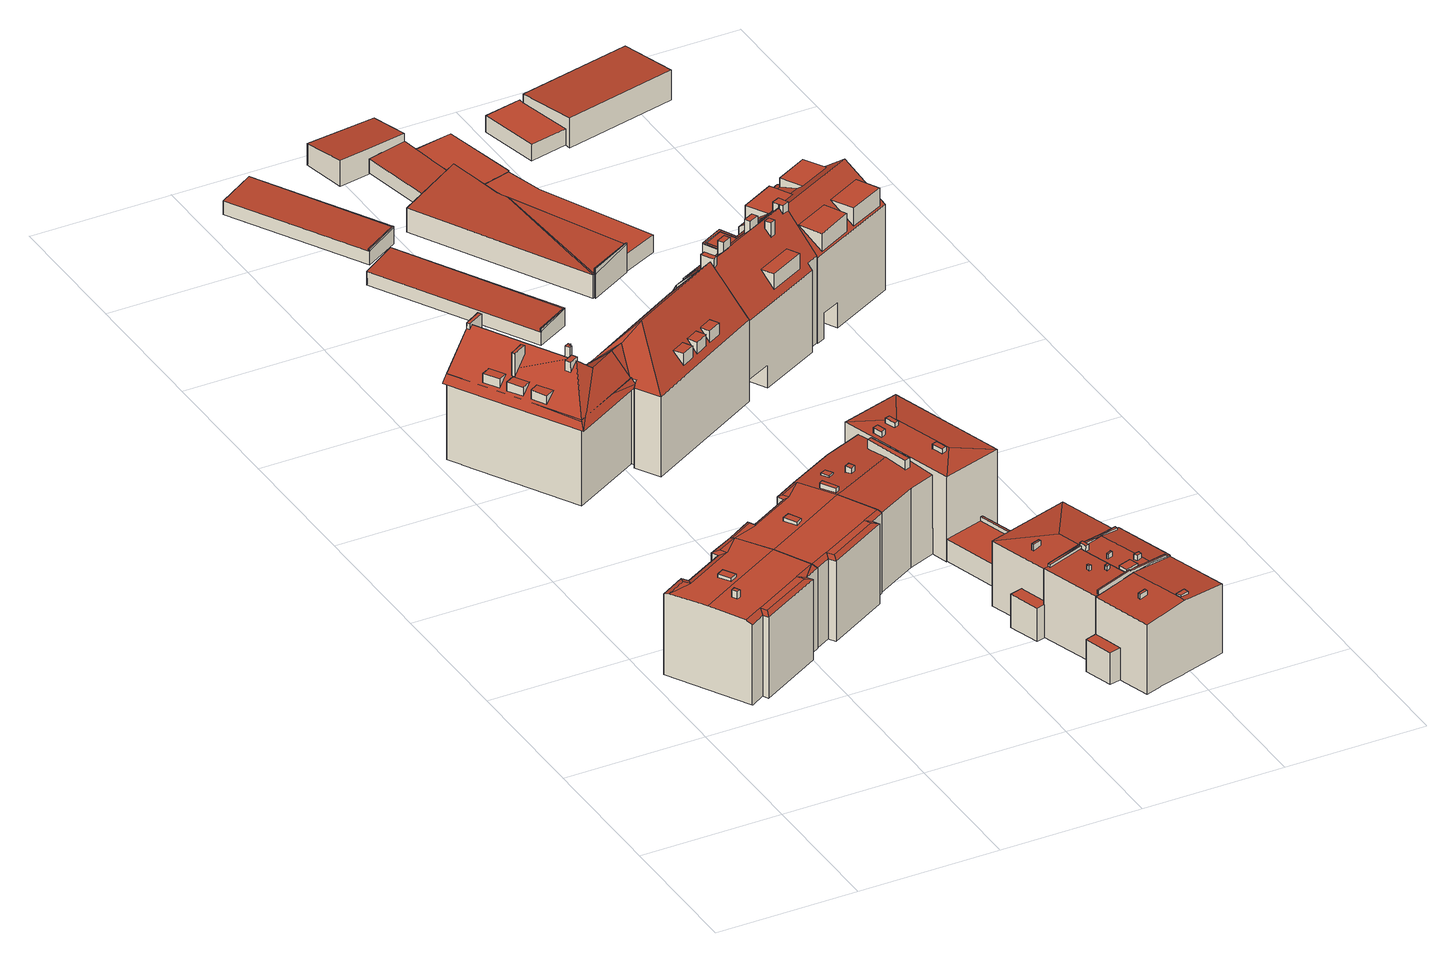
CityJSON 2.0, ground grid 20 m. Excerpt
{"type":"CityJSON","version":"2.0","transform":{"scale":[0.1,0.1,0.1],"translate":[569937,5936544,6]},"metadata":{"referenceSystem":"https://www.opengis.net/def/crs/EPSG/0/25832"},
"CityObjects":{
"building1":{"type":"Building","attributes":{"Grundfläche 2D":"199.108347","Grundhöhe NN":"8.230"},"children":["building1-1","building1-2"],"geometry":[{"type":"Solid","lod":"3","boundaries":[[[[0,1,2,3,4,5]],[[1,6,7,2]],[[6,8,9,7]],[[8,10,11,9]],[[12,13,10]],[[13,14,10]],[[14,11,10]],[[11,14,15,16,17,3,2]],[[18,19,20,21,22]],[[22,21,23]],[[20,24,23,21]],[[24,25,26,23]],[[25,27,28,26]],[[27,29,30,28]],[[31,17,16,15,22,23,26,30]],[[30,26,28]],[[9,11,2,7]],[[32,1,0,5,33,34]],[[6,1,32,35]],[[8,6,35,36]],[[10,8,36,37]],[[12,10,37,38]],[[19,18,22,15,14,13,12,38,39]],[[20,19,39,40]],[[24,20,40,41]],[[25,24,41,42]],[[29,27,43,44]],[[27,25,42,43]],[[5,4,3,17,31,30,29,44,33]],[[39,38,37,36,35,32,34,33,44,43,42,41,40]]]],"semantics":{"surfaces":[{"type":"RoofSurface"},{"type":"WallSurface"},{"type":"GroundSurface"}],"values":[[0,0,0,0,0,0,0,0,0,0,0,0,0,0,0,0,0,1,1,1,1,1,1,1,1,1,1,1,1,2]]}}]},
"building1-1":{"type":"BuildingInstallation","parents":["building1"],"geometry":[{"type":"MultiSurface","lod":"3","boundaries":[[[45,46,47,48]],[[48,47,49,50]],[[45,48,50,51]],[[46,45,51,52]],[[47,46,52,49]]],"semantics":{"surfaces":[{"type":"RoofSurface"},{"type":"WallSurface"}],"values":[0,1,1,1,1]}}]},
"building1-2":{"type":"BuildingInstallation","parents":["building1"],"geometry":[{"type":"MultiSurface","lod":"3","boundaries":[[[53,54,55,56]],[[56,55,57,58]],[[58,59,53,56]],[[59,60,54,53]],[[55,54,60,57]]],"semantics":{"surfaces":[{"type":"RoofSurface"},{"type":"WallSurface"}],"values":[0,1,1,1,1]}}]},
"building2":{"type":"Building","attributes":{"Grundfläche 2D":"217.876169","Grundhöhe NN":"8.072"},"children":["building2-1","building2-2","building2-3","building2-4","building2-5","building2-6","building2-7"],"geometry":[{"type":"Solid","lod":"3","boundaries":[[[[61,62,61,63]],[[64,65,66,67,68,69,70,71,72,62],[61,62,61,63]],[[73,74,75,76,77,78,79]],[[77,78,79,78]],[[80,81,82,79,78,77]],[[83,84,85,86,65,64,62,72,74,73,79]],[[87,74,72,71,70]],[[88,75,74,87,70,89,90,91]],[[85,92,73,93,94,95]],[[67,66,65,86,85,95,96]],[[97,98,71,99,100,67,96,101]],[[102,103,91,104,105,87,71,98]],[[106,107,108,109,81,80,77,76,75,88,91,103,110]],[[93,78,81,109,111,94]],[[97,101,96,95,94,111,109,108,107,106,110,103,102,98]],[[79,73,92,85,84,83]],[[100,68,67]],[[100,69,68]],[[99,71,70,69,100]],[[91,90,89,70,87,105,104]],[[71,87,70]],[[93,73,79,82,81,78]]]],"semantics":{"surfaces":[{"type":"RoofSurface"},{"type":"WallSurface"},{"type":"GroundSurface"}],"values":[[0,0,0,0,0,0,0,0,1,1,1,1,1,1,2,0,0,0,0,0,0,0]]}}]},
"building2-1":{"type":"BuildingInstallation","parents":["building2"],"geometry":[{"type":"MultiSurface","lod":"3","boundaries":[[[112,113,114,115,116,117]],[[118,119,115,114]],[[119,120,116,115]],[[120,121,117,116]],[[121,122,112,117]],[[122,123,113,112]],[[123,118,114,113]]],"semantics":{"surfaces":[{"type":"RoofSurface"},{"type":"WallSurface"}],"values":[0,1,1,1,1,1,1]}}]},
"building2-2":{"type":"BuildingInstallation","parents":["building2"],"geometry":[{"type":"MultiSurface","lod":"3","boundaries":[[[124,125,126,127,128,129,130,131]],[[132,133,126,125]],[[133,61,134,135,129,128,127,126]],[[135,136,130,129]],[[136,137,63,132,125,124,131,130]]],"semantics":{"surfaces":[{"type":"RoofSurface"},{"type":"WallSurface"}],"values":[0,1,1,1,1]}}]},
"building2-3":{"type":"BuildingInstallation","parents":["building2"],"geometry":[{"type":"MultiSurface","lod":"3","boundaries":[[[138,139,140,141,142,143]],[[144,145,142,141]],[[143,142,145]],[[146,147,144,141,140,139,138]]],"semantics":{"surfaces":[{"type":"RoofSurface"},{"type":"WallSurface"}],"values":[0,1,1,1]}}]},
"building2-4":{"type":"BuildingInstallation","parents":["building2"],"geometry":[{"type":"MultiSurface","lod":"3","boundaries":[[[148,149,150,151,152]],[[66,153,150,149]],[[153,64,154,152,151,150]],[[154,86,148,152]],[[65,66,149,148,86]]],"semantics":{"surfaces":[{"type":"RoofSurface"},{"type":"WallSurface"}],"values":[0,1,1,1,1]}}]},
"building2-5":{"type":"BuildingInstallation","parents":["building2"],"geometry":[{"type":"MultiSurface","lod":"3","boundaries":[[[155,156,157,158]],[[158,157,159,160]],[[158,160,155]],[[156,159,157]]],"semantics":{"surfaces":[{"type":"RoofSurface"},{"type":"WallSurface"}],"values":[0,1,1,1]}}]},
"building2-6":{"type":"BuildingInstallation","parents":["building2"],"geometry":[{"type":"MultiSurface","lod":"3","boundaries":[[[161,162,163,164]],[[162,161,165,166]],[[162,166,163]],[[164,165,161]]],"semantics":{"surfaces":[{"type":"RoofSurface"},{"type":"WallSurface"}],"values":[0,1,1,1]}}]},
"building2-7":{"type":"BuildingInstallation","parents":["building2"],"geometry":[{"type":"MultiSurface","lod":"3","boundaries":[[[167,168,169,170,171]],[[172,173,168,167]],[[72,174,169,168,173]],[[174,175,176,171,170,169]],[[171,176,62,172,167]]],"semantics":{"surfaces":[{"type":"RoofSurface"},{"type":"WallSurface"}],"values":[0,1,1,1,1]}}]},
"building3":{"type":"Building","attributes":{"Grundfläche 2D":"196.179752","Grundhöhe NN":"8.320"},"children":["building3-1"],"geometry":[{"type":"Solid","lod":"3","boundaries":[[[[19,177,178,179]],[[177,22,180,178]],[[15,181,182,183,184,185,180,22]],[[13,12,186,187]],[[186,188,189,187]],[[188,190,191,189]],[[190,192,193,191]],[[193,192,194,195,196]],[[13,187,193,196,182,181,15]],[[184,197,198,199]],[[184,199,185]],[[198,200,185,199]],[[200,201,180,185]],[[201,179,178,180]],[[191,193,187,189]],[[12,13,15,22,177,19,202,203]],[[186,12,203,204]],[[188,186,204,205]],[[190,188,205,206]],[[192,190,206,207]],[[194,192,207,208]],[[209,197,184,183,182,196,195,194,208,210]],[[198,197,209,211]],[[200,198,211,212]],[[201,200,212,213]],[[179,201,213,214]],[[19,179,214,202]],[[205,204,203,202,214,213,212,211,209,210,208,207,206]]]],"semantics":{"surfaces":[{"type":"RoofSurface"},{"type":"WallSurface"},{"type":"GroundSurface"}],"values":[[0,0,0,0,0,0,0,0,0,0,0,0,0,0,0,1,1,1,1,1,1,1,1,1,1,1,1,2]]}}]},
"building3-1":{"type":"BuildingInstallation","parents":["building3"],"geometry":[{"type":"MultiSurface","lod":"3","boundaries":[[[215,216,217,218]],[[218,217,219,220]],[[220,221,215,218]],[[221,222,216,215]],[[217,216,222,219]]],"semantics":{"surfaces":[{"type":"RoofSurface"},{"type":"WallSurface"}],"values":[0,1,1,1,1]}}]},
"building4":{"type":"Building","attributes":{"Grundfläche 2D":"230.475960","Grundhöhe NN":"8.128"},"children":["building4-1","building4-2","building4-3"],"geometry":[{"type":"Solid","lod":"3","boundaries":[[[[223,224,225,226,227]],[[228,229,230,231,232,223,227]],[[233,234,232]],[[232,234,223]],[[234,235,236,89,224,223]],[[75,234,233]],[[235,234,75]],[[237,238,229,228,227,226,239,240]],[[230,229,238,109]],[[108,241,236,235,75,233,232,231,230,109]],[[89,236,241,242]],[[224,89,242,243]],[[226,225,224,243,239]],[[238,237,240,239,243,242,241,108,109]]]],"semantics":{"surfaces":[{"type":"RoofSurface"},{"type":"WallSurface"},{"type":"GroundSurface"}],"values":[[0,0,0,0,0,0,0,1,1,1,1,1,1,2]]}}]},
"building4-1":{"type":"BuildingInstallation","parents":["building4"],"geometry":[{"type":"MultiSurface","lod":"3","boundaries":[[[244,245,246,247]],[[248,245,244,249,250]],[[246,245,248,251]],[[244,247,249]]],"semantics":{"surfaces":[{"type":"RoofSurface"},{"type":"WallSurface"}],"values":[0,1,1,1]}}]},
"building4-2":{"type":"BuildingInstallation","parents":["building4"],"geometry":[{"type":"MultiSurface","lod":"3","boundaries":[[[252,253,254,255,256]],[[257,254,253,252,258,259]],[[255,254,257]],[[258,252,256]]],"semantics":{"surfaces":[{"type":"RoofSurface"},{"type":"WallSurface"}],"values":[0,1,1,1]}}]},
"building4-3":{"type":"BuildingInstallation","parents":["building4"],"geometry":[{"type":"MultiSurface","lod":"3","boundaries":[[[260,261,262,263]],[[261,260,264,265]],[[265,262,261]],[[260,263,264]]],"semantics":{"surfaces":[{"type":"RoofSurface"},{"type":"WallSurface"}],"values":[0,1,1,1]}}]},
"building5":{"type":"Building","attributes":{"Grundfläche 2D":"314.727362","Grundhöhe NN":"8.386"},"children":["building5-1","building5-2","building5-3","building5-4","building5-5","building5-6","building5-7"],"geometry":[{"type":"Solid","lod":"3","boundaries":[[[[266,267,268,269]],[[266,269,270]],[[271,268,267]],[[271,270,269,268]],[[272,182,273,274,275,276,277,278,197]],[[279,280,281,282,276,275,274,273,182]],[[276,282,283,284,267,266,285,286,277]],[[271,267,284,287]],[[270,271,287,288]],[[266,270,288,285]],[[278,277,286,289]],[[197,278,289,290]],[[280,279,182,272,197,290,291]],[[282,281,292,283]],[[281,280,291,292]],[[284,283,292,291,290,289,286,285,288,287]]]],"semantics":{"surfaces":[{"type":"RoofSurface"},{"type":"WallSurface"},{"type":"GroundSurface"}],"values":[[0,0,0,0,0,0,1,1,1,1,1,1,1,1,1,2]]}}]},
"building5-1":{"type":"BuildingInstallation","parents":["building5"],"geometry":[{"type":"MultiSurface","lod":"3","boundaries":[[[293,294,295,296]],[[297,298,296,295]],[[293,296,298,299]],[[299,300,294,293]],[[295,294,300,297]]],"semantics":{"surfaces":[{"type":"RoofSurface"},{"type":"WallSurface"}],"values":[0,1,1,1,1]}}]},
"building5-2":{"type":"BuildingInstallation","parents":["building5"],"geometry":[{"type":"MultiSurface","lod":"3","boundaries":[[[301,302,303,304]],[[304,303,305,306]],[[306,307,301,304]],[[302,301,307,308]],[[302,308,305,303]]],"semantics":{"surfaces":[{"type":"RoofSurface"},{"type":"WallSurface"}],"values":[0,1,1,1,1]}}]},
"building5-3":{"type":"BuildingInstallation","parents":["building5"],"geometry":[{"type":"MultiSurface","lod":"3","boundaries":[[[309,310,311,312]],[[312,311,313,314]],[[309,312,314,315]],[[309,315,316,310]],[[311,310,316,313]]],"semantics":{"surfaces":[{"type":"RoofSurface"},{"type":"WallSurface"}],"values":[0,1,1,1,1]}}]},
"building5-4":{"type":"BuildingInstallation","parents":["building5"],"geometry":[{"type":"MultiSurface","lod":"3","boundaries":[[[317,318,319,320]],[[318,317,321,322]],[[323,319,318,322]],[[323,324,320,319]],[[324,321,317,320]]],"semantics":{"surfaces":[{"type":"RoofSurface"},{"type":"WallSurface"}],"values":[0,1,1,1,1]}}]},
"building5-5":{"type":"BuildingInstallation","parents":["building5"],"geometry":[{"type":"MultiSurface","lod":"3","boundaries":[[[325,326,327,328]],[[328,327,329,330]],[[330,331,325,328]],[[331,332,326,325]],[[327,326,332,329]]],"semantics":{"surfaces":[{"type":"RoofSurface"},{"type":"WallSurface"}],"values":[0,1,1,1,1]}}]},
"building5-6":{"type":"BuildingInstallation","parents":["building5"],"geometry":[{"type":"MultiSurface","lod":"3","boundaries":[[[333,334,335,336]],[[274,337,338,334,333,339,340]],[[338,341,335,334]],[[335,341,342,275,343,344,336]],[[344,339,333,336]]],"semantics":{"surfaces":[{"type":"RoofSurface"},{"type":"WallSurface"}],"values":[0,1,1,1,1]}}]},
"building5-7":{"type":"BuildingInstallation","parents":["building5"],"geometry":[{"type":"MultiSurface","lod":"3","boundaries":[[[345,346,347,348]],[[348,347,349,350]],[[345,348,350,351]],[[346,345,351,352]],[[347,346,352,349]]],"semantics":{"surfaces":[{"type":"RoofSurface"},{"type":"WallSurface"}],"values":[0,1,1,1,1]}}]},
"building6":{"type":"Building","attributes":{"Grundfläche 2D":"126.918345","Grundhöhe NN":"7.244"},"children":["building6-1"],"geometry":[{"type":"Solid","lod":"3","boundaries":[[[[353,354,355]],[[355,356,357,358,359,353]],[[360,361,356,355]],[[361,362,363,358,357,356]],[[363,364,359,358]],[[364,365,353,359]],[[365,366,354,353]],[[366,360,355,354]],[[365,364,363,362,361,360,366]]]],"semantics":{"surfaces":[{"type":"RoofSurface"},{"type":"WallSurface"},{"type":"GroundSurface"}],"values":[[0,0,1,1,1,1,1,1,2]]}}]},
"building6-1":{"type":"BuildingInstallation","parents":["building6"],"geometry":[{"type":"MultiSurface","lod":"3","boundaries":[[[367,368,369,370]],[[370,369,359,353]],[[367,370,353,357]],[[368,367,357,358]],[[369,368,358,359]]],"semantics":{"surfaces":[{"type":"RoofSurface"},{"type":"WallSurface"}],"values":[0,1,1,1,1]}}]},
"building7":{"type":"Building","attributes":{"Grundfläche 2D":"141.626308","Grundhöhe NN":"7.443"},"children":["building7-1"],"geometry":[{"type":"Solid","lod":"3","boundaries":[[[[371,372,373]],[[374,371,375,376]],[[376,377,378,372,371,374]],[[371,373,379,380]],[[375,371,380,381]],[[376,375,381,382]],[[377,376,382,383]],[[372,378,377,383,384]],[[373,372,384,379]],[[383,382,381,380,379,384]]]],"semantics":{"surfaces":[{"type":"RoofSurface"},{"type":"WallSurface"},{"type":"GroundSurface"}],"values":[[0,0,0,1,1,1,1,1,1,2]]}}]},
"building7-1":{"type":"BuildingInstallation","parents":["building7"],"geometry":[{"type":"MultiSurface","lod":"3","boundaries":[[[373,371,374,385,386]],[[374,371,373,371]],[[385,374,378]],[[386,385,378,372]],[[386,372,373]]],"semantics":{"surfaces":[{"type":"RoofSurface"},{"type":"WallSurface"}],"values":[0,1,1,1,1]}}]},
"building8":{"type":"Building","attributes":{"Grundfläche 2D":"129.886940","Grundhöhe NN":"8.910"},"children":["building8-1","building8-2"],"geometry":[{"type":"Solid","lod":"3","boundaries":[[[[387,388,389,390,391,392,393,394,395,396,397]],[[393,392,391,398,399,400,401,402,403,404]],[[405,406,407,408]],[[409,410,411,412]],[[413,414,408,407]],[[414,415,405,408]],[[415,416,406,405]],[[416,413,407,406]],[[417,418,419,420,421,422,402,401,400,399,398,391,390,389,388,387,423,424]],[[425,404,403,402,422,414,413]],[[426,427,411,397,396,395,394,393,404,425,428]],[[387,397,411,427,429,423]],[[427,430,412,411]],[[430,431,409,412]],[[431,429,410,409]],[[429,427,411,410]],[[421,420,419,418,417,424,423,429,431,430,427,426,428,425,413,416,415,414,422]]]],"semantics":{"surfaces":[{"type":"RoofSurface"},{"type":"WallSurface"},{"type":"GroundSurface"}],"values":[[0,0,0,0,1,1,1,1,1,1,1,1,1,1,1,1,2]]}}]},
"building8-1":{"type":"BuildingInstallation","parents":["building8"],"geometry":[{"type":"MultiSurface","lod":"3","boundaries":[[[432,433,434,435]],[[435,434,436,437]],[[437,438,432,435]],[[433,432,438,439]],[[439,436,434,433]]],"semantics":{"surfaces":[{"type":"RoofSurface"},{"type":"WallSurface"}],"values":[0,1,1,1,1]}}]},
"building8-2":{"type":"BuildingInstallation","parents":["building8"],"geometry":[{"type":"MultiSurface","lod":"3","boundaries":[[[440,441,442,443]],[[443,442,444,445]],[[440,443,445,446]],[[441,440,446,447]],[[447,444,442,441]]],"semantics":{"surfaces":[{"type":"RoofSurface"},{"type":"WallSurface"}],"values":[0,1,1,1,1]}}]},
"building9":{"type":"Building","attributes":{"Grundfläche 2D":"129.838602","Grundhöhe NN":"9.033"},"children":["building9-1"],"geometry":[{"type":"MultiSurface","lod":"3","boundaries":[[[448,449,450,451,452,453]],[[451,454,455,452]],[[453,452,455]],[[456,457,458,459]],[[460,461,462,454,451,450,449,448,463,464]],[[455,454,462,465]],[[453,455,465,466]],[[463,448,453,466,467]],[[467,459,458,468,464]],[[469,456,459,467]],[[457,456,469,470]],[[458,457,470,468]],[[465,462,461,460,464,468,470,469,467,466]]],"semantics":{"surfaces":[{"type":"RoofSurface"},{"type":"WallSurface"},{"type":"GroundSurface"}],"values":[0,0,0,0,1,1,1,1,1,1,1,1,2]}}]},
"building9-1":{"type":"BuildingInstallation","parents":["building9"],"geometry":[{"type":"MultiSurface","lod":"3","boundaries":[[[471,472,473,474]],[[474,473,475,476]],[[471,474,476,477]],[[472,471,477,478]],[[473,472,478,475]]],"semantics":{"surfaces":[{"type":"RoofSurface"},{"type":"WallSurface"}],"values":[0,1,1,1,1]}}]},
"building10":{"type":"Building","attributes":{"Grundfläche 2D":"120.596644","Grundhöhe NN":"9.138"},"children":["building10-1","building10-2","building10-3","building10-4","building10-5","building10-6","building10-7","building10-8"],"geometry":[{"type":"Solid","lod":"3","boundaries":[[[[479,480,479,481]],[[482,483,484,485,480,486,487,488,489,490,491,492,493,494,495,496],[479,481,479,480]],[[497,498,499,483,482,496,495,500,501]],[[502,503,504,505]],[[506,507,501,500,495,494,493,492,491,490,508,509]],[[503,510,511,498,497,501,507,512,504]],[[513,514,515,516,488,487,486,480,485,484,483,499,498,511,517]],[[490,489,488,516,508]],[[512,518,505,504]],[[502,505,518,519]],[[519,510,503,502]],[[507,506,509,508,516,515,514,513,517,511,510,519,518,512]]]],"semantics":{"surfaces":[{"type":"RoofSurface"},{"type":"WallSurface"},{"type":"GroundSurface"}],"values":[[0,0,0,0,1,1,1,1,1,1,1,2]]}}]},
"building10-1":{"type":"BuildingInstallation","parents":["building10"],"geometry":[{"type":"MultiSurface","lod":"3","boundaries":[[[520,521,522,523,524]],[[525,526,522,521]],[[526,527,528,524,523,522]],[[528,529,520,524]],[[521,520,529,525]]],"semantics":{"surfaces":[{"type":"RoofSurface"},{"type":"WallSurface"}],"values":[0,1,1,1,1]}}]},
"building10-2":{"type":"BuildingInstallation","parents":["building10"],"geometry":[{"type":"MultiSurface","lod":"3","boundaries":[[[530,531,532]],[[531,533,532]],[[534,531,530]],[[531,535,536,533]],[[537,536,535,538,539,482]],[[482,540,541,483,537]],[[542,541,540]],[[486,543,530,532]],[[534,530,543,544]],[[545,542,540,482,539,538,546,482]],[[545,499,541,542]],[[483,541,499]],[[537,483,484,485,480,486,532,533,536]]],"semantics":{"surfaces":[{"type":"RoofSurface"},{"type":"WallSurface"}],"values":[0,0,0,0,0,0,0,1,1,1,1,1,1]}}]},
"building10-3":{"type":"BuildingInstallation","parents":["building10"],"geometry":[{"type":"MultiSurface","lod":"3","boundaries":[[[547,548,549,550]],[[548,551,552,553,554,555,556,557,558,549]],[[552,551,548,547,491,492,493,494,495,500,553]],[[555,554,553,500,559,560]],[[561,562,481,563,550,549,558,557,556,555,560,496]],[[563,491,547,550]]],"semantics":{"surfaces":[{"type":"RoofSurface"},{"type":"WallSurface"}],"values":[0,0,1,1,1,1]}}]},
"building10-4":{"type":"BuildingInstallation","parents":["building10"],"geometry":[{"type":"MultiSurface","lod":"3","boundaries":[[[564,565,566,567]],[[567,566,531,534,544,479]],[[564,567,479,568]],[[564,568,546,538,535,565]],[[535,531,566,565]]],"semantics":{"surfaces":[{"type":"RoofSurface"},{"type":"WallSurface"}],"values":[0,1,1,1,1]}}]},
"building10-5":{"type":"BuildingInstallation","parents":["building10"],"geometry":[{"type":"MultiSurface","lod":"3","boundaries":[[[569,570,571,572]],[[572,571,573,574]],[[572,574,575,569]],[[575,576,570,569]],[[576,573,571,570]]],"semantics":{"surfaces":[{"type":"RoofSurface"},{"type":"WallSurface"}],"values":[0,1,1,1,1]}}]},
"building10-6":{"type":"BuildingInstallation","parents":["building10"],"geometry":[{"type":"MultiSurface","lod":"3","boundaries":[[[577,578,579,580]],[[580,579,581,582]],[[577,580,582,583]],[[578,577,583,584]],[[579,578,584,581]]],"semantics":{"surfaces":[{"type":"RoofSurface"},{"type":"WallSurface"}],"values":[0,1,1,1,1]}}]},
"building10-7":{"type":"BuildingInstallation","parents":["building10"],"geometry":[{"type":"MultiSurface","lod":"3","boundaries":[[[585,586,587,588,589,590]],[[586,585,591,592]],[[593,588,587,586,592,594]],[[589,588,593,595]],[[591,585,590,589,595,596]]],"semantics":{"surfaces":[{"type":"RoofSurface"},{"type":"WallSurface"}],"values":[0,1,1,1,1]}}]},
"building10-8":{"type":"BuildingInstallation","parents":["building10"],"geometry":[{"type":"MultiSurface","lod":"3","boundaries":[[[597,598,599,600]],[[600,599,601,602]],[[597,600,602,603]],[[598,597,603,604]],[[599,598,604,601]]],"semantics":{"surfaces":[{"type":"RoofSurface"},{"type":"WallSurface"}],"values":[0,1,1,1,1]}}]},
"building11":{"type":"Building","attributes":{"Grundfläche 2D":"53.086682","Grundhöhe NN":"8.548"},"children":["building11-1"],"geometry":[{"type":"Solid","lod":"3","boundaries":[[[[605,606,607,608,609,610]],[[606,605,610,611,612]],[[607,606,612,613]],[[608,607,613,614]],[[610,609,608,614,611]],[[612,611,614,613]]]],"semantics":{"surfaces":[{"type":"RoofSurface"},{"type":"WallSurface"},{"type":"GroundSurface"}],"values":[[0,1,1,1,1,2]]}}]},
"building11-1":{"type":"BuildingInstallation","parents":["building11"],"geometry":[{"type":"MultiSurface","lod":"3","boundaries":[[[615,616,617,618,619,620]],[[619,618,609,621]],[[620,619,621,605]],[[615,620,605,606]],[[616,615,606,607]],[[617,616,607,608]],[[618,617,608,609]]],"semantics":{"surfaces":[{"type":"RoofSurface"},{"type":"WallSurface"}],"values":[0,1,1,1,1,1,1]}}]},
"building12":{"type":"Building","attributes":{"Grundfläche 2D":"6.287013","Grundhöhe NN":"8.548"},"geometry":[{"type":"Solid","lod":"3","boundaries":[[[[622,623,624,625]],[[626,627,625,624]],[[627,628,622,625]],[[628,629,623,622]],[[629,626,624,623]],[[629,628,627,626]]]],"semantics":{"surfaces":[{"type":"RoofSurface"},{"type":"WallSurface"},{"type":"GroundSurface"}],"values":[[0,1,1,1,1,2]]}}]},
"building13":{"type":"Building","attributes":{"Grundfläche 2D":"61.661011","Grundhöhe NN":"6.992"},"geometry":[{"type":"Solid","lod":"3","boundaries":[[[[630,631,632,633,634]],[[634,633,632,635,636]],[[630,634,636,637]],[[631,630,637,638]],[[632,631,638,635]],[[636,635,638,637]]]],"semantics":{"surfaces":[{"type":"RoofSurface"},{"type":"WallSurface"},{"type":"GroundSurface"}],"values":[[0,1,1,1,1,2]]}}]},
"building14":{"type":"Building","attributes":{"Grundfläche 2D":"356.065741","Grundhöhe NN":"7.167"},"children":["building14-1"],"geometry":[{"type":"Solid","lod":"3","boundaries":[[[[639,640,641]],[[640,642,643,644,645,641]],[[640,639,646,647,648]],[[649,650,651,652,653,654]],[[655,656,657,650,649,658,659]],[[639,641,660,661]],[[646,639,661,662]],[[647,646,662,663]],[[648,647,663,664]],[[642,640,648,664,665]],[[643,642,665,666]],[[658,644,643,666,667,659]],[[668,645,644,658,654,653,669]],[[641,645,668,660]],[[652,651,670,671]],[[653,652,671,669]],[[670,651,650,649,650,672]],[[656,655,659,667,673]],[[657,656,673,674]],[[650,657,674,672]],[[654,658,649]],[[673,667,666,665,664,663,662,661,660,668,669,671,670,672,674]]]],"semantics":{"surfaces":[{"type":"RoofSurface"},{"type":"WallSurface"},{"type":"GroundSurface"}],"values":[[0,0,0,0,0,1,1,1,1,1,1,1,1,1,1,1,1,1,1,1,1,2]]}}]},
"building14-1":{"type":"BuildingInstallation","parents":["building14"],"geometry":[{"type":"MultiSurface","lod":"3","boundaries":[[[675,676,677,678]],[[678,677,646,647]],[[675,678,647,648]],[[676,675,648,639]],[[677,676,639,646]]],"semantics":{"surfaces":[{"type":"RoofSurface"},{"type":"WallSurface"}],"values":[0,1,1,1,1]}}]},
"building15":{"type":"Building","attributes":{"Grundfläche 2D":"145.846960","Grundhöhe NN":"7.863"},"children":["building15-1","building15-2","building15-3","building15-4","building15-5","building15-6"],"geometry":[{"type":"MultiSurface","lod":"3","boundaries":[[[679,680,681,682]],[[683,684,685,686]],[[687,688,689]],[[690,691,692,687,689,688,689,693,694,695,696,697,698,699],[681,700,701,682]],[[702,703,704,688,705,706,707]],[[708,709,710,711,695,694,693,703,684,683,712,713,714]],[[715,711,716]],[[717,695,711,715]],[[704,693,689,688]],[[693,704,703]],[[718,716,711,719]],[[715,697,696,717]],[[696,695,717]],[[711,710,719]],[[680,679,701,700]],[[681,680,700]],[[679,682,701]],[[713,712,720]],[[702,721,722,723,703]],[[722,721,713,720]],[[724,725,690,699,726,727]],[[691,690,725,728]],[[692,691,728,729]],[[730,731,707,706,705,688,687,692,729,732]],[[702,707,731,733]],[[721,702,733,734]],[[735,714,713,721,734,736]],[[708,714,735,737]],[[709,708,737,738,739,740]],[[741,719,710,709,740]],[[742,743,744,718,719,741]],[[716,718,744,745]],[[746,747,748,726,699,698,697,715,716,745,749]],[[743,742,748,747]],[[739,738,724,727]],[[749,745,744,743,747,746]],[[736,734,733,731,730,732,729,728,725,724,738,737,735]],[[748,742,741,740,739,727,726]]],"semantics":{"surfaces":[{"type":"RoofSurface"},{"type":"WallSurface"},{"type":"GroundSurface"},{"type":"OuterCeilingSurface"}],"values":[0,0,0,0,0,0,0,0,0,0,0,0,0,1,1,1,1,1,1,1,1,1,1,1,1,1,1,1,1,1,1,1,1,1,1,2,2,3]}}]},
"building15-1":{"type":"BuildingInstallation","parents":["building15"],"geometry":[{"type":"MultiSurface","lod":"3","boundaries":[[[750,751,752,753]],[[753,752,754,755]],[[750,753,755,756]],[[751,750,756,757]],[[752,751,757,754]]],"semantics":{"surfaces":[{"type":"RoofSurface"},{"type":"WallSurface"}],"values":[0,1,1,1,1]}}]},
"building15-2":{"type":"BuildingInstallation","parents":["building15"],"geometry":[{"type":"MultiSurface","lod":"3","boundaries":[[[758,759,760,761,762,763]],[[715,697,698,761,760,759]],[[698,764,762,761]],[[717,765,758,763,762,764,696]],[[765,715,759,758]]],"semantics":{"surfaces":[{"type":"RoofSurface"},{"type":"WallSurface"}],"values":[0,1,1,1,1]}}]},
"building15-3":{"type":"BuildingInstallation","parents":["building15"],"geometry":[{"type":"MultiSurface","lod":"3","boundaries":[[[766,767,768,769]],[[769,768,770,771]],[[766,769,771,772]],[[767,766,772,773]],[[768,767,773,770]]],"semantics":{"surfaces":[{"type":"RoofSurface"},{"type":"WallSurface"}],"values":[0,1,1,1,1]}}]},
"building15-4":{"type":"BuildingInstallation","parents":["building15"],"geometry":[{"type":"MultiSurface","lod":"3","boundaries":[[[774,775,776,777,778,779,780,781,782]],[[720,712,782,781]],[[774,683,686,775]],[[776,775,686,685]],[[776,685,684,777]],[[722,780,779,778,703,723]],[[722,720,781,780]]],"semantics":{"surfaces":[{"type":"RoofSurface"},{"type":"WallSurface"}],"values":[0,1,1,1,1,1,1]}}]},
"building15-5":{"type":"BuildingInstallation","parents":["building15"],"geometry":[{"type":"MultiSurface","lod":"3","boundaries":[[[783,784,785,786]],[[787,788,786,785]],[[783,786,788,789]],[[789,790,784,783]],[[785,784,790,787]]],"semantics":{"surfaces":[{"type":"RoofSurface"},{"type":"WallSurface"}],"values":[0,1,1,1,1]}}]},
"building15-6":{"type":"BuildingInstallation","parents":["building15"],"geometry":[{"type":"MultiSurface","lod":"3","boundaries":[[[791,792,793,794,795,796,797]],[[705,706,798,792,791,797]],[[798,704,793,792]],[[793,704,689]],[[793,689,794]],[[795,794,689,799]],[[799,687,796,795]],[[688,705,797,796,687]]],"semantics":{"surfaces":[{"type":"RoofSurface"},{"type":"WallSurface"}],"values":[0,1,1,1,1,1,1,1]}}]},
"building16":{"type":"Building","attributes":{"Grundfläche 2D":"129.042679","Grundhöhe NN":"7.340"},"geometry":[{"type":"Solid","lod":"3","boundaries":[[[[800,659,801,802,803,804,805,806]],[[801,659,807,808]],[[802,801,808,809]],[[803,802,809,810]],[[804,803,810,811]],[[805,804,811,812]],[[806,805,812,813]],[[800,806,813,814]],[[659,800,814,807]],[[807,814,813,812,811,810,809,808]]]],"semantics":{"surfaces":[{"type":"RoofSurface"},{"type":"WallSurface"},{"type":"GroundSurface"}],"values":[[0,1,1,1,1,1,1,1,1,2]]}}]},
"building17":{"type":"Building","attributes":{"Grundfläche 2D":"142.738842","Grundhöhe NN":"7.880"},"geometry":[{"type":"Solid","lod":"3","boundaries":[[[[815,816,817,818]],[[819,820,821,822]],[[823,824,825,826,827]],[[828,829,830,831]],[[832,833,834,835,836]],[[833,837,838,834]],[[835,834,839,840,841]],[[842,843,844,845,846,847,848,849,850,851,823,827,826,841,840,839,818,817,852]],[[853,847,846,845,854,855,856],[831,830,857,858],[822,821,859,860]],[[817,816,852]],[[815,818,839,834]],[[816,815,834,838,842,852]],[[820,819,860,859]],[[821,820,859]],[[819,822,860]],[[826,825,835,841]],[[851,824,823]],[[851,850,836,835,825,824]],[[828,858,857,829]],[[830,829,857]],[[828,831,858]],[[850,849,861,833,832,836]],[[861,862,837,833]],[[837,862,843,842,838]],[[849,848,863,864]],[[862,861,865,866]],[[861,849,864,865]],[[843,862,866,867]],[[868,869,870,871,872,844,843,867]],[[732,729,873,856,855,854,845,844,872,730]],[[873,874,875,876,877,878,853,856]],[[863,848,847,853,878]],[[875,874,871,870]],[[877,876,869,868]],[[873,729,732,730,872,871,874]],[[865,864,863,878,877,868,867,866]],[[870,869,876,875]]]],"semantics":{"surfaces":[{"type":"RoofSurface"},{"type":"WallSurface"},{"type":"GroundSurface"},{"type":"OuterCeilingSurface"}],"values":[[0,0,0,0,0,0,0,0,0,1,1,1,1,1,1,1,1,1,1,1,1,1,1,1,1,1,1,1,1,1,1,1,1,1,2,2,3]]}}]},
"building18":{"type":"Building","attributes":{"Grundfläche 2D":"194.317715","Grundhöhe NN":"7.264"},"geometry":[{"type":"Solid","lod":"3","boundaries":[[[[879,880,881,882,883]],[[884,885,886,887]],[[880,888,889,881]],[[882,881,889,890]],[[883,882,890,891]],[[879,883,891,892]],[[885,884,893,894]],[[886,885,894,895]],[[886,895,888,880,887]],[[892,893,884,887,880,879]],[[890,889,888,895,894,893,892,891]]]],"semantics":{"surfaces":[{"type":"RoofSurface"},{"type":"WallSurface"},{"type":"GroundSurface"}],"values":[[0,0,1,1,1,1,1,1,1,1,2]]}}]}
},
"vertices":[
[78,220,141],[98,232,141],[101,244,144],[73,228,144],[73,226,144],[77,220,141],[102,224,141],[106,235,144],[192,275,141],[181,277,144],[187,283,141],[175,286,144],[209,295,141],[205,302,144],[205,303,144],[177,351,146],[100,307,146],[45,276,146],[148,402,143],[146,407,141],[109,387,141],[120,384,144],[149,400,144],[125,375,144],[114,378,141],[55,345,141],[52,334,144],[49,354,141],[46,343,144],[13,333,141],[17,326,144],[41,284,146],[98,232,22],[77,220,22],[78,220,22],[102,224,22],[192,275,22],[187,283,22],[209,295,22],[146,407,22],[109,387,22],[114,378,22],[55,345,22],[49,354,22],[13,333,22],
[85,274,156],[90,276,156],[86,284,156],[81,281,156],[86,284,145],[81,281,145],[85,274,145],[90,276,145],
[97,335,150],[87,329,150],[97,312,150],[107,318,150],[97,312,146],[107,318,146],[97,335,145],[87,329,145],
[75,829,172],[126,788,194],[71,832,170],[55,914,194],[52,918,194],[48,915,190],[8,893,148],[1,889,140],[0,888,139],[102,709,139],[106,721,148],[130,781,194],[166,833,142],[152,778,178],[191,801,178],[175,829,149],[175,830,149],[171,834,143],[167,837,139],[174,832,147],[172,835,143],[170,839,139],[105,948,139],[104,948,140],[102,946,142],[71,929,175],[113,724,148],[204,778,149],[204,767,139],[209,770,139],[205,777,148],[165,835,142],[167,832,143],[167,832,21],[102,946,21],[8,893,21],[19,873,21],[106,721,21],[19,873,148],[19,874,148],[19,874,21],[204,776,21],[205,777,21],[204,776,148],[193,770,148],[175,829,21],[175,830,21],[174,832,21],[172,835,21],[191,801,21],[171,834,21],
[138,810,199],[136,813,199],[130,810,199],[134,804,199],[137,806,199],[135,809,199],[130,810,181],[134,804,181],[137,806,178],[135,809,178],[138,810,175],[136,813,175],
[71,832,198],[65,829,198],[67,825,198],[75,829,198],[76,830,198],[87,836,198],[84,840,198],[74,834,198],[65,829,164],[67,825,164],[76,830,174],[87,836,185],[84,840,185],[74,834,174],
[48,857,164],[44,854,164],[43,854,164],[36,850,164],[48,829,164],[61,836,164],[36,850,151],[48,829,151],[44,854,159],[43,854,158],
[71,929,198],[48,915,198],[50,911,198],[55,914,198],[74,924,198],[50,911,190],[74,924,175],
[95,775,164],[83,796,164],[71,789,164],[82,768,164],[71,789,151],[82,768,151],
[53,819,164],[65,799,164],[78,806,164],[66,826,164],[53,819,151],[65,799,151],
[115,782,198],[119,775,198],[132,782,198],[129,787,198],[128,789,198],[115,782,183],[119,775,183],[132,782,192],[129,787,192],[128,789,192],
[148,402,144],[181,421,144],[182,428,141],[185,413,144],[241,387,146],[306,424,146],[304,427,146],[277,475,144],[252,450,144],[230,307,141],[233,317,144],[236,297,141],[239,307,144],[324,347,141],[314,350,144],[319,356,141],[309,359,144],[338,367,141],[338,368,142],[335,373,144],[274,480,141],[241,461,141],[247,458,144],[246,453,141],[187,419,141],[146,407,23],[209,295,23],[230,307,23],[236,297,23],[324,347,23],[319,356,23],[338,367,23],[274,480,23],[338,368,23],[241,461,23],[246,453,23],[187,419,23],[182,428,23],
[229,409,150],[219,404,150],[229,386,150],[238,392,150],[229,386,146],[238,392,146],[229,409,145],[219,404,145],
[235,805,207],[224,733,139],[332,794,140],[401,833,141],[373,883,207],[345,932,143],[344,933,141],[172,835,141],[172,835,142],[174,832,146],[175,829,146],[210,811,178],[204,778,147],[209,770,147],[345,932,21],[344,933,21],[401,833,21],[373,883,21],[209,770,21],[204,767,21],[224,733,21],
[328,800,166],[347,811,166],[340,823,166],[321,813,166],[347,811,149],[328,800,149],[337,805,149],[343,818,158],
[302,785,166],[320,795,166],[320,796,166],[313,808,166],[295,798,166],[320,796,149],[302,785,149],[320,795,149],
[275,770,166],[293,780,166],[286,793,166],[267,782,166],[275,770,148],[293,780,149],
[390,561,149],[442,391,149],[473,444,153],[446,531,153],[475,587,149],[527,417,149],[292,448,144],[314,428,146],[399,471,146],[405,474,146],[415,479,146],[397,539,141],[342,517,141],[335,373,142],[338,368,141],[397,400,141],[435,415,141],[435,415,24],[442,391,24],[390,561,24],[397,539,24],[527,417,24],[475,587,24],[342,517,24],[274,480,24],[338,368,24],[397,400,24],
[413,508,158],[420,511,158],[416,524,158],[409,522,158],[416,524,150],[409,522,149],[413,508,149],[420,511,150],
[460,437,159],[467,439,159],[462,455,159],[455,453,159],[462,455,152],[455,453,151],[460,437,151],[467,439,152],
[436,517,159],[442,519,159],[438,534,159],[431,532,159],[438,534,152],[431,532,151],[436,517,151],[442,519,152],
[295,450,152],[307,429,152],[312,432,152],[300,453,152],[295,450,144],[307,429,145],[312,432,145],[300,453,144],
[325,471,146],[319,481,146],[311,477,146],[317,466,146],[311,477,143],[317,466,144],[325,471,144],[319,481,143],
[390,502,157],[409,438,157],[416,440,157],[396,504,157],[407,445,144],[409,438,143],[390,502,144],[393,490,144],[416,440,143],[410,458,145],[402,486,145],[396,504,144],
[347,471,153],[340,467,153],[345,459,153],[351,463,153],[345,459,145],[351,463,145],[347,471,144],[340,467,144],
[188,1371,36],[190,1372,36],[86,1557,36],[34,1528,32],[139,1343,32],[140,1341,32],[189,1369,36],[86,1557,12],[34,1528,12],[139,1343,12],[140,1341,12],[189,1369,12],[188,1371,12],[190,1372,12],
[139,1343,35],[140,1341,35],[189,1369,38],[188,1371,38],
[285,1103,39],[239,1076,34],[286,1102,39],[285,1104,39],[287,1104,39],[162,1327,39],[114,1300,34],[238,1077,34],[286,1102,14],[285,1103,14],[287,1104,14],[162,1327,14],[114,1300,14],[239,1076,14],
[238,1077,39],[239,1076,39],
[515,1,131],[537,8,133],[539,9,133],[576,20,137],[578,21,137],[576,29,137],[552,107,137],[548,106,136],[547,106,136],[494,89,131],[489,88,131],[581,22,137],[584,23,136],[637,39,131],[638,39,131],[641,40,131],[636,55,131],[614,126,131],[648,59,76],[638,91,76],[626,88,76],[636,55,76],[485,42,76],[501,46,76],[489,88,76],[473,83,76],[626,88,29],[636,55,29],[648,59,29],[638,91,29],[539,9,29],[576,20,29],[578,21,29],[637,39,29],[638,39,29],[641,40,29],[515,1,29],[537,8,29],[614,126,29],[547,106,29],[489,88,29],[548,106,29],[501,46,29],[473,83,29],[485,42,29],
[543,60,142],[532,57,141],[533,53,141],[544,56,142],[533,53,134],[544,56,135],[543,60,135],[532,57,134],
[590,34,139],[588,41,139],[575,37,139],[577,30,139],[575,37,137],[577,30,137],[590,34,135],[588,41,135],
[468,175,126],[469,176,126],[525,193,132],[527,194,133],[515,233,133],[440,268,126],[588,212,126],[559,305,126],[437,214,79],[451,170,79],[469,175,79],[455,219,79],[525,193,30],[527,194,30],[588,212,30],[468,175,30],[469,176,30],[559,305,30],[440,268,30],[455,219,30],[469,175,30],[437,214,30],[451,170,30],
[484,228,137],[472,224,137],[473,221,137],[485,225,137],[473,221,128],[485,225,130],[484,228,130],[472,224,128],
[524,180,135],[521,192,135],[547,108,135],[557,199,137],[556,203,137],[527,194,135],[525,193,135],[469,176,132],[468,175,132],[462,174,132],[488,90,132],[489,88,132],[494,89,132],[547,106,135],[548,106,135],[566,111,136],[583,116,137],[582,119,137],[614,129,132],[588,212,132],[582,211,133],[608,124,133],[614,126,132],[607,173,76],[601,171,76],[610,140,76],[616,142,76],[548,106,31],[614,126,31],[489,88,31],[547,106,31],[601,171,31],[588,212,31],[610,140,31],[525,193,31],[469,176,31],[468,175,31],[462,174,31],[527,194,31],[616,142,31],[607,173,31],
[560,131,140],[542,125,140],[546,113,140],[563,118,140],[564,118,140],[542,125,135],[546,113,135],[563,118,136],[564,118,136],[560,131,136],
[470,172,136],[521,190,139],[469,176,136],[521,192,139],[522,188,139],[526,192,139],[525,193,139],[527,194,139],[526,190,139],[529,191,139],[558,200,137],[582,211,136],[583,207,136],[470,172,132],[522,188,135],[583,207,133],[526,190,135],
[494,89,138],[547,106,142],[547,108,142],[493,92,138],[548,106,141],[566,111,140],[608,124,136],[607,126,136],[607,127,136],[566,114,140],[565,114,140],[547,108,141],[607,126,133],[607,127,133],[566,114,136],[565,114,136],[493,92,132],
[529,181,143],[526,192,143],[521,190,143],[524,180,143],[529,181,135],
[511,141,141],[509,145,141],[507,145,141],[508,140,141],[507,145,134],[508,140,134],[511,141,134],[509,145,134],
[532,131,141],[531,135,141],[526,133,141],[527,129,141],[526,133,134],[527,129,134],[532,131,135],[531,135,135],
[539,153,143],[540,151,143],[546,153,143],[547,153,143],[546,156,143],[545,155,143],[539,153,135],[540,151,135],[547,153,136],[546,153,136],[546,156,136],[545,155,136],
[576,131,144],[575,136,144],[567,134,144],[569,129,144],[567,134,136],[569,129,136],[576,131,137],[575,136,137],
[466,311,58],[467,309,58],[526,327,58],[501,409,58],[498,408,58],[442,391,58],[442,391,25],[467,309,25],[526,327,25],[501,409,25],
[467,309,64],[526,327,64],[501,409,64],[498,408,64],[522,328,64],[466,311,64],[522,328,58],
[524,324,56],[489,306,56],[492,294,56],[530,305,56],[492,294,25],[530,305,25],[524,324,25],[489,306,25],
[281,1593,42],[181,1581,42],[194,1519,48],[238,1526,48],[293,1536,48],[194,1519,10],[293,1536,10],[281,1593,10],[181,1581,10],
[350,1144,47],[334,1341,53],[348,1143,47],[330,1349,53],[327,1356,53],[310,1438,54],[216,1386,47],[351,1142,47],[413,1176,53],[412,1177,53],[303,1478,37],[297,1513,37],[293,1536,37],[238,1526,33],[261,1411,33],[310,1438,37],[372,1410,40],[373,1411,40],[351,1523,37],[310,1438,38],[319,1396,39],[348,1143,12],[350,1144,12],[351,1142,12],[413,1176,12],[412,1177,12],[330,1349,12],[327,1356,12],[319,1396,12],[216,1386,12],[261,1411,12],[293,1536,12],[238,1526,12],[297,1513,12],[373,1411,12],[351,1523,12],
[412,1177,55],[350,1144,55],[351,1142,55],[413,1176,55],
[456,870,171],[506,896,171],[497,913,171],[447,887,171],[427,951,170],[454,965,170],[443,987,170],[415,973,170],[520,952,198],[517,958,206],[507,952,206],[524,897,140],[521,903,148],[539,913,148],[506,952,206],[420,908,206],[408,901,206],[379,887,206],[373,883,206],[376,878,199],[401,833,140],[506,896,148],[456,870,148],[444,991,142],[457,966,170],[506,953,206],[514,966,197],[513,966,197],[490,1014,142],[410,975,139],[375,958,139],[380,950,148],[383,944,155],[424,949,170],[411,974,140],[410,974,140],[366,895,191],[348,926,155],[374,896,194],[345,932,142],[380,950,142],[411,974,170],[444,992,140],[444,992,170],[444,991,170],[437,852,19],[524,897,19],[401,833,53],[437,852,53],[521,903,19],[539,913,19],[513,966,19],[490,1014,19],[514,966,19],[444,991,19],[444,992,19],[410,974,19],[411,974,19],[410,975,19],[379,959,19],[379,959,53],[375,958,53],[380,950,53],[346,933,53],[346,933,19],[345,932,19],[348,926,19],[373,883,19],[393,847,19],[393,847,53],[366,895,19],
[417,913,212],[413,921,212],[401,915,212],[405,907,212],[401,915,190],[405,907,199],[417,913,199],[413,921,190],
[373,898,213],[366,895,213],[373,883,213],[376,878,213],[382,882,213],[379,887,213],[382,882,200],[373,898,191],
[482,933,210],[474,929,210],[479,921,210],[486,925,210],[479,921,189],[486,925,189],[482,933,199],[474,929,199],
[427,950,171],[415,973,171],[443,987,171],[455,964,171],[457,965,171],[444,991,171],[444,992,171],[411,974,171],[424,948,171],
[472,943,210],[468,951,210],[454,944,210],[458,936,210],[454,944,189],[458,936,198],[472,943,198],[468,951,189],
[513,966,211],[503,961,211],[506,953,211],[507,952,211],[509,947,211],[520,952,211],[514,966,211],[503,961,197],[509,947,199],
[372,1410,39],[327,1356,39],[330,1349,39],[412,1177,39],[413,1176,39],[462,1199,39],[387,1357,39],[319,1396,13],[327,1356,13],[330,1349,13],[412,1177,13],[413,1176,13],[462,1199,13],[387,1357,13],[372,1410,13],
[544,1047,173],[497,1022,173],[513,991,174],[560,1015,174],[550,920,173],[599,946,173],[584,977,173],[534,951,173],[626,1049,174],[609,1081,173],[564,1057,173],[580,1026,174],[611,1042,174],[612,953,173],[662,978,173],[646,1009,173],[596,983,173],[567,1063,159],[565,1066,158],[544,1047,160],[564,1057,160],[568,1059,160],[534,1050,158],[538,1043,160],[556,1023,167],[566,1029,167],[576,1034,167],[538,1043,148],[536,1047,145],[487,1021,145],[513,966,190],[523,972,190],[643,1034,190],[615,1088,145],[567,1063,145],[568,1059,148],[609,1081,148],[497,1022,148],[671,980,145],[514,966,190],[539,913,146],[540,912,145],[662,978,147],[612,953,147],[599,946,147],[550,920,147],[565,1066,142],[534,1050,142],[615,1088,19],[567,1063,19],[565,1066,19],[534,1050,19],[536,1047,19],[521,1039,19],[521,1039,57],[494,1025,57],[494,1025,19],[487,1021,19],[540,912,19],[551,918,19],[551,918,57],[578,931,57],[578,931,19],[671,980,19],
[482,1466,37],[464,1543,37],[463,1551,37],[409,1539,37],[428,1454,37],[484,1458,57],[646,1495,57],[627,1580,50],[464,1543,50],[464,1543,13],[463,1551,13],[409,1539,13],[428,1454,13],[482,1466,13],[484,1458,13],[646,1495,13],[627,1580,13]
]}
